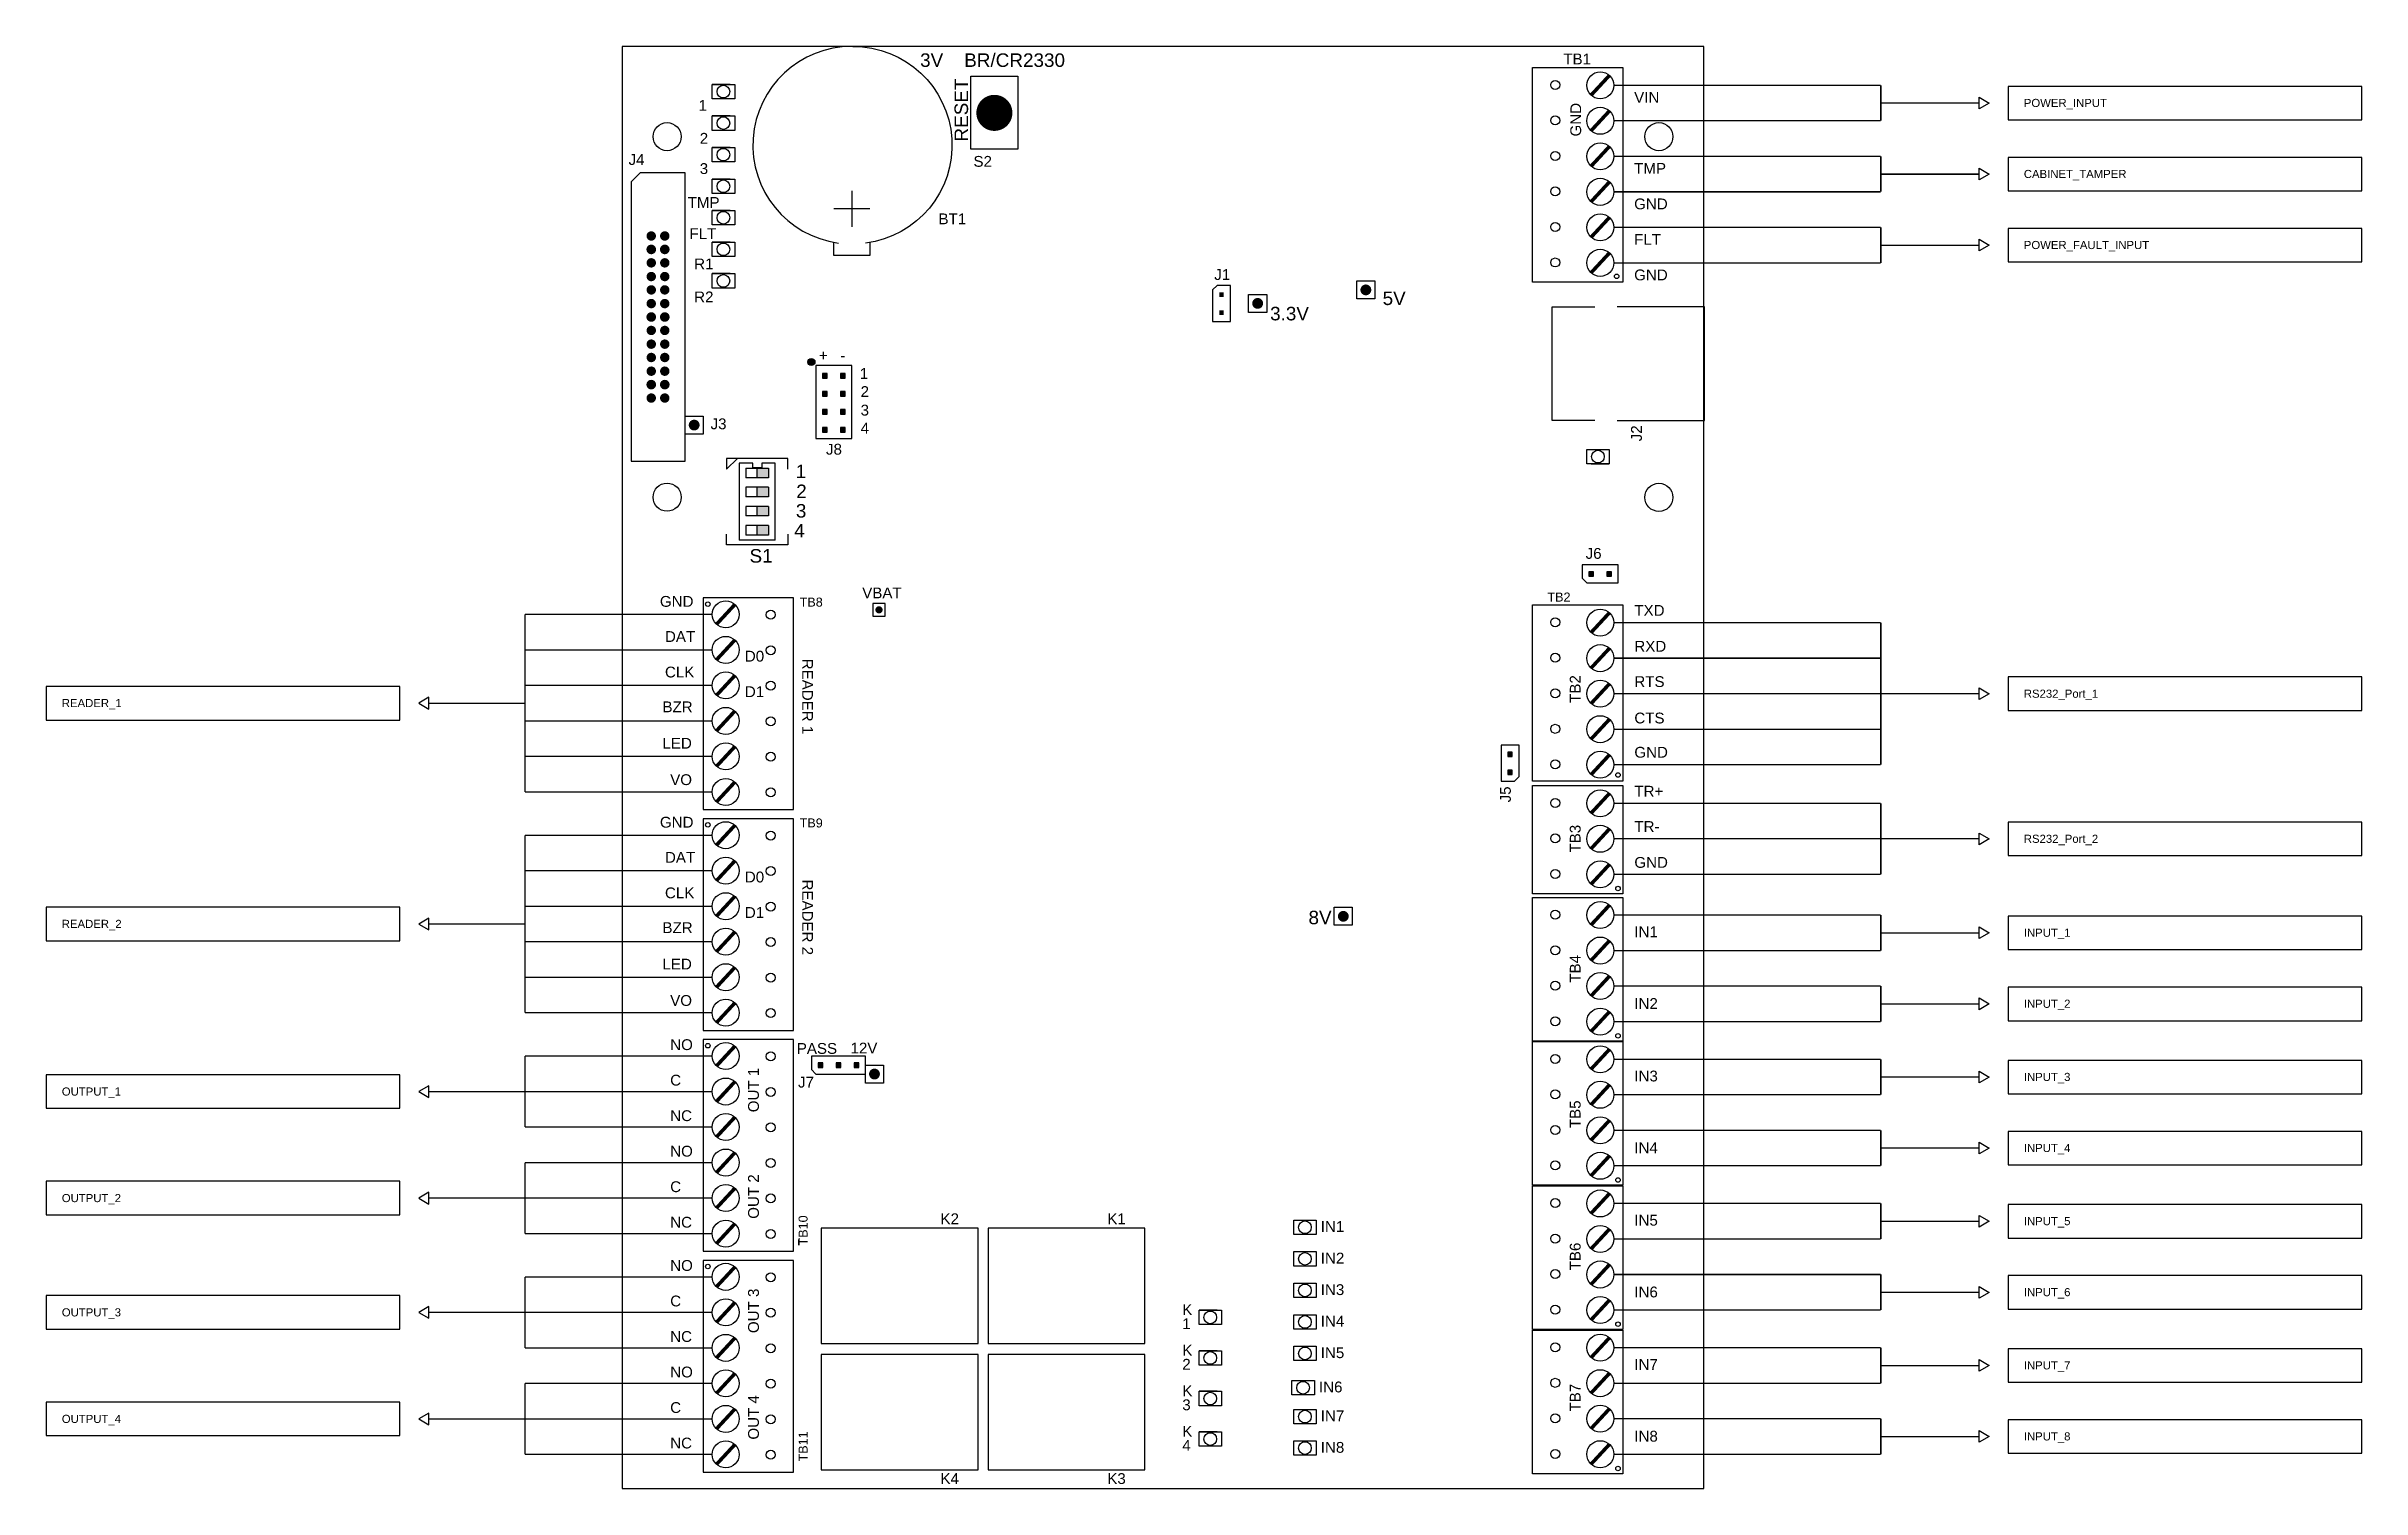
# Model space of a CAD drawing. Header units: millimetres. Extents: x 170672.8 to 170685.7, y 9832.8 to 9840.8.
import ezdxf
from ezdxf.enums import TextEntityAlignment as Align

# ---------------------------------------------------------------- set-up
doc = ezdxf.new("R2010")
doc.units = ezdxf.units.MM
doc.header["$LTSCALE"] = 12.5
doc.header["$MEASUREMENT"] = 0
doc.linetypes.add('HIDDEN', pattern=[0.375, 0.25, -0.125])
doc.layers.add('2', color=7, linetype='Continuous')
doc.styles.add('QCIC', font='arial.ttf')

# ---------------------------------------------------------------- blocks, each defined once
blk = doc.blocks.new('TERMTOP')
at = {"const_width": 0.02}
blk.add_lwpolyline([(-0.051, -0.055), (0.051, 0.055)], dxfattribs=at)
for centre, radius in [((0, 0), 0.075), ((0.25, -0.002), 0.025)]:
    blk.add_circle(centre, radius)
blk = doc.blocks.new('GCM Board')
for points in [[(170679.33, 9839.436), (170679.33, 9839.411), (170679.355, 9839.411), (170679.355, 9839.436)], [(170679.33, 9839.336), (170679.33, 9839.311), (170679.355, 9839.311), (170679.355, 9839.336)], [(170677.13, 9838.986), (170677.13, 9838.961), (170677.155, 9838.961), (170677.155, 9838.986)], [(170677.23, 9838.986), (170677.23, 9838.961), (170677.255, 9838.961), (170677.255, 9838.986)], [(170677.13, 9838.886), (170677.13, 9838.861), (170677.155, 9838.861), (170677.155, 9838.886)], [(170677.13, 9838.786), (170677.13, 9838.761), (170677.155, 9838.761), (170677.155, 9838.786)], [(170677.23, 9838.886), (170677.23, 9838.861), (170677.255, 9838.861), (170677.255, 9838.886)], [(170677.23, 9838.786), (170677.23, 9838.761), (170677.255, 9838.761), (170677.255, 9838.786)], [(170677.13, 9838.686), (170677.13, 9838.661), (170677.155, 9838.661), (170677.155, 9838.686)], [(170677.23, 9838.686), (170677.23, 9838.661), (170677.255, 9838.661), (170677.255, 9838.686)], [(170681.38, 9837.886), (170681.38, 9837.861), (170681.405, 9837.861), (170681.405, 9837.886)], [(170681.48, 9837.886), (170681.48, 9837.861), (170681.505, 9837.861), (170681.505, 9837.886)], [(170680.93, 9836.886), (170680.93, 9836.861), (170680.955, 9836.861), (170680.955, 9836.886)], [(170680.93, 9836.786), (170680.93, 9836.761), (170680.955, 9836.761), (170680.955, 9836.786)], [(170677.106, 9835.137), (170677.131, 9835.137), (170677.131, 9835.162), (170677.106, 9835.162)], [(170677.206, 9835.137), (170677.231, 9835.137), (170677.231, 9835.162), (170677.206, 9835.162)], [(170677.306, 9835.137), (170677.331, 9835.137), (170677.331, 9835.162), (170677.306, 9835.162)]]:
    blk.add_hatch(color=256).paths.add_polyline_path(points)
h = blk.add_hatch(color=256)
h.paths.add_polyline_path([(170676.83, 9838.408), (170676.83, 9838.461), (170676.768, 9838.461), (170676.768, 9838.408)])
h.paths.add_polyline_path([(170676.768, 9838.355), (170676.768, 9838.302), (170676.83, 9838.302), (170676.83, 9838.355)])
h.paths.add_polyline_path([(170676.768, 9838.249), (170676.768, 9838.196), (170676.83, 9838.196), (170676.83, 9838.249)])
h.paths.add_polyline_path([(170676.768, 9838.089), (170676.83, 9838.089), (170676.83, 9838.143), (170676.768, 9838.143)])
for p, q in [((170676.705, 9838.461), (170676.83, 9838.461)), ((170676.705, 9838.461), (170676.705, 9838.408)), ((170676.83, 9838.408), (170676.705, 9838.408)), ((170676.768, 9838.408), (170676.768, 9838.463)), ((170676.83, 9838.461), (170676.83, 9838.408)), ((170676.83, 9838.355), (170676.705, 9838.355)), ((170676.705, 9838.355), (170676.705, 9838.302)), ((170676.83, 9838.302), (170676.705, 9838.302)), ((170676.768, 9838.302), (170676.768, 9838.355)), ((170676.83, 9838.355), (170676.83, 9838.302)), ((170676.83, 9838.249), (170676.705, 9838.249)), ((170676.705, 9838.249), (170676.705, 9838.196)), ((170676.83, 9838.196), (170676.705, 9838.196)), ((170676.83, 9838.143), (170676.705, 9838.143)), ((170676.705, 9838.143), (170676.705, 9838.089)), ((170676.768, 9838.196), (170676.768, 9838.249)), ((170676.768, 9838.089), (170676.768, 9838.143)), ((170676.83, 9838.249), (170676.83, 9838.196)), ((170676.83, 9838.143), (170676.83, 9838.089)), ((170676.83, 9838.089), (170676.705, 9838.089))]:
    blk.add_line(p, q)
for points in [[(170676.018, 9840.8), (170676.018, 9832.8), (170682.018, 9832.8), (170682.018, 9840.8), (170676.018, 9840.8)], [(170676.518, 9840.59), (170676.643, 9840.59), (170676.643, 9840.51), (170676.518, 9840.51)], [(170677.953, 9840.635), (170678.213, 9840.635), (170678.213, 9840.23), (170677.953, 9840.23), (170677.953, 9840.635)], [(170681.068, 9840.683), (170681.568, 9840.683), (170681.568, 9839.493), (170681.068, 9839.493), (170681.068, 9840.683)], [(170685.666, 9840.579), (170683.706, 9840.579), (170683.706, 9840.393), (170685.666, 9840.393)], [(170683.6, 9840.486), (170683.544, 9840.454), (170683.544, 9840.519)], [(170676.518, 9840.415), (170676.643, 9840.415), (170676.643, 9840.335), (170676.518, 9840.335)], [(170676.518, 9840.24), (170676.643, 9840.24), (170676.643, 9840.16), (170676.518, 9840.16)], [(170676.168, 9840.1), (170676.118, 9840.1), (170676.068, 9840.05), (170676.068, 9838.5), (170676.368, 9838.5), (170676.368, 9840.1), (170676.168, 9840.1)], [(170683.6, 9840.092), (170683.544, 9840.06), (170683.544, 9840.125)], [(170685.666, 9840.185), (170683.706, 9840.185), (170683.706, 9839.999), (170685.666, 9839.999)], [(170676.518, 9840.065), (170676.643, 9840.065), (170676.643, 9839.985), (170676.518, 9839.985)], [(170676.518, 9839.89), (170676.643, 9839.89), (170676.643, 9839.81), (170676.518, 9839.81)], [(170676.518, 9839.715), (170676.643, 9839.715), (170676.643, 9839.635), (170676.518, 9839.635)], [(170683.6, 9839.698), (170683.544, 9839.666), (170683.544, 9839.731)], [(170685.666, 9839.791), (170683.706, 9839.791), (170683.706, 9839.605), (170685.666, 9839.605)], [(170676.518, 9839.54), (170676.643, 9839.54), (170676.643, 9839.46), (170676.518, 9839.46)], [(170679.343, 9839.475), (170679.318, 9839.475), (170679.293, 9839.45), (170679.293, 9839.275), (170679.393, 9839.275), (170679.393, 9839.475), (170679.343, 9839.475)], [(170679.593, 9839.425), (170679.593, 9839.325), (170679.493, 9839.325), (170679.493, 9839.425), (170679.593, 9839.425)], [(170680.193, 9839.5), (170680.193, 9839.4), (170680.093, 9839.4), (170680.093, 9839.5), (170680.193, 9839.5)], [(170677.293, 9839.03), (170677.093, 9839.03), (170677.093, 9838.625), (170677.293, 9838.625), (170677.293, 9839.03)], [(170677.155, 9838.986), (170677.13, 9838.986), (170677.13, 9838.961), (170677.155, 9838.961)], [(170677.255, 9838.986), (170677.23, 9838.986), (170677.23, 9838.961), (170677.255, 9838.961)], [(170677.155, 9838.886), (170677.13, 9838.886), (170677.13, 9838.861), (170677.155, 9838.861)], [(170677.155, 9838.786), (170677.13, 9838.786), (170677.13, 9838.761), (170677.155, 9838.761)], [(170677.255, 9838.886), (170677.23, 9838.886), (170677.23, 9838.861), (170677.255, 9838.861)], [(170677.255, 9838.786), (170677.23, 9838.786), (170677.23, 9838.761), (170677.255, 9838.761)], [(170676.468, 9838.75), (170676.468, 9838.65), (170676.368, 9838.65), (170676.368, 9838.75), (170676.468, 9838.75)], [(170677.155, 9838.686), (170677.13, 9838.686), (170677.13, 9838.661), (170677.155, 9838.661)], [(170677.255, 9838.686), (170677.23, 9838.686), (170677.23, 9838.661), (170677.255, 9838.661)], [(170681.368, 9838.565), (170681.493, 9838.565), (170681.493, 9838.485), (170681.368, 9838.485)], [(170681.343, 9837.875), (170681.343, 9837.85), (170681.368, 9837.825), (170681.543, 9837.825), (170681.543, 9837.925), (170681.343, 9837.925), (170681.343, 9837.875)], [(170681.405, 9837.886), (170681.38, 9837.886), (170681.38, 9837.861), (170681.405, 9837.861)], [(170681.505, 9837.886), (170681.48, 9837.886), (170681.48, 9837.861), (170681.505, 9837.861)], [(170676.968, 9837.741), (170676.468, 9837.741), (170676.468, 9836.567), (170676.968, 9836.567)], [(170677.408, 9837.64), (170677.478, 9837.64), (170677.478, 9837.71), (170677.408, 9837.71), (170677.408, 9837.64)], [(170681.569, 9836.725), (170681.068, 9836.725), (170681.068, 9837.702), (170681.569, 9837.702)], [(170674.785, 9837.25), (170672.825, 9837.25), (170672.825, 9837.064), (170674.785, 9837.064)], [(170683.6, 9837.21), (170683.544, 9837.177), (170683.544, 9837.242)], [(170685.666, 9837.303), (170683.706, 9837.303), (170683.706, 9837.117), (170685.666, 9837.117)], [(170674.891, 9837.157), (170674.947, 9837.125), (170674.947, 9837.19)], [(170680.943, 9836.725), (170680.968, 9836.725), (170680.993, 9836.75), (170680.993, 9836.925), (170680.893, 9836.925), (170680.893, 9836.725), (170680.943, 9836.725)], [(170680.955, 9836.886), (170680.93, 9836.886), (170680.93, 9836.861), (170680.955, 9836.861)], [(170680.955, 9836.786), (170680.93, 9836.786), (170680.93, 9836.761), (170680.955, 9836.761)], [(170681.218, 9836.7), (170681.568, 9836.7), (170681.568, 9836.1), (170681.068, 9836.1), (170681.068, 9836.7), (170681.218, 9836.7)], [(170676.968, 9836.516), (170676.468, 9836.516), (170676.468, 9835.342), (170676.968, 9835.342)], [(170685.666, 9836.498), (170683.706, 9836.498), (170683.706, 9836.312), (170685.666, 9836.312)], [(170683.6, 9836.405), (170683.544, 9836.372), (170683.544, 9836.437)], [(170674.785, 9836.025), (170672.825, 9836.025), (170672.825, 9835.839), (170674.785, 9835.839)], [(170674.891, 9835.932), (170674.947, 9835.9), (170674.947, 9835.965)], [(170680.068, 9836.025), (170680.068, 9835.925), (170679.968, 9835.925), (170679.968, 9836.025), (170680.068, 9836.025)], [(170681.068, 9836.08), (170681.568, 9836.08), (170681.568, 9835.283), (170681.068, 9835.283)], [(170685.666, 9835.976), (170683.706, 9835.976), (170683.706, 9835.79), (170685.666, 9835.79)], [(170683.6, 9835.883), (170683.544, 9835.851), (170683.544, 9835.916)], [(170685.666, 9835.582), (170683.706, 9835.582), (170683.706, 9835.396), (170685.666, 9835.396)], [(170683.6, 9835.489), (170683.544, 9835.457), (170683.544, 9835.522)], [(170676.968, 9835.291), (170676.468, 9835.291), (170676.468, 9834.117), (170676.968, 9834.117)], [(170677.068, 9835.15), (170677.068, 9835.125), (170677.093, 9835.1), (170677.368, 9835.1), (170677.368, 9835.2), (170677.068, 9835.2), (170677.068, 9835.15)], [(170681.068, 9835.28), (170681.568, 9835.28), (170681.568, 9834.483), (170681.068, 9834.483)], [(170674.785, 9835.096), (170672.825, 9835.096), (170672.825, 9834.91), (170674.785, 9834.91)], [(170677.106, 9835.162), (170677.106, 9835.137), (170677.131, 9835.137), (170677.131, 9835.162)], [(170677.206, 9835.162), (170677.206, 9835.137), (170677.231, 9835.137), (170677.231, 9835.162)], [(170677.306, 9835.162), (170677.306, 9835.137), (170677.331, 9835.137), (170677.331, 9835.162)], [(170677.468, 9835.15), (170677.468, 9835.05), (170677.368, 9835.05), (170677.368, 9835.15), (170677.468, 9835.15)], [(170683.6, 9835.083), (170683.544, 9835.051), (170683.544, 9835.116)], [(170685.666, 9835.176), (170683.706, 9835.176), (170683.706, 9834.99), (170685.666, 9834.99)], [(170674.891, 9835.003), (170674.947, 9834.97), (170674.947, 9835.035)], [(170683.6, 9834.689), (170683.544, 9834.657), (170683.544, 9834.722)], [(170685.666, 9834.782), (170683.706, 9834.782), (170683.706, 9834.596), (170685.666, 9834.596)], [(170674.785, 9834.505), (170672.825, 9834.505), (170672.825, 9834.319), (170674.785, 9834.319)], [(170674.891, 9834.412), (170674.947, 9834.379), (170674.947, 9834.444)], [(170681.068, 9834.48), (170681.568, 9834.48), (170681.568, 9833.683), (170681.068, 9833.683)], [(170679.743, 9834.29), (170679.868, 9834.29), (170679.868, 9834.21), (170679.743, 9834.21)], [(170683.6, 9834.283), (170683.544, 9834.251), (170683.544, 9834.316)], [(170685.666, 9834.376), (170683.706, 9834.376), (170683.706, 9834.19), (170685.666, 9834.19)], [(170677.993, 9833.925), (170677.993, 9834.245), (170677.123, 9834.245), (170677.123, 9833.605), (170677.993, 9833.605), (170677.993, 9833.925)], [(170678.918, 9833.925), (170678.918, 9834.245), (170678.048, 9834.245), (170678.048, 9833.605), (170678.918, 9833.605), (170678.918, 9833.925)], [(170676.968, 9834.066), (170676.468, 9834.066), (170676.468, 9832.892), (170676.968, 9832.892)], [(170679.743, 9834.115), (170679.868, 9834.115), (170679.868, 9834.035), (170679.743, 9834.035)], [(170679.743, 9833.94), (170679.868, 9833.94), (170679.868, 9833.86), (170679.743, 9833.86)], [(170683.6, 9833.889), (170683.544, 9833.857), (170683.544, 9833.922)], [(170685.666, 9833.982), (170683.706, 9833.982), (170683.706, 9833.796), (170685.666, 9833.796)], [(170674.785, 9833.871), (170672.825, 9833.871), (170672.825, 9833.685), (170674.785, 9833.685)], [(170674.891, 9833.778), (170674.947, 9833.745), (170674.947, 9833.81)], [(170679.218, 9833.79), (170679.343, 9833.79), (170679.343, 9833.71), (170679.218, 9833.71)], [(170679.743, 9833.765), (170679.868, 9833.765), (170679.868, 9833.685), (170679.743, 9833.685)], [(170681.068, 9833.68), (170681.568, 9833.68), (170681.568, 9832.883), (170681.068, 9832.883)], [(170677.993, 9833.225), (170677.993, 9833.545), (170677.123, 9833.545), (170677.123, 9832.905), (170677.993, 9832.905), (170677.993, 9833.225)], [(170678.918, 9833.225), (170678.918, 9833.545), (170678.048, 9833.545), (170678.048, 9832.905), (170678.918, 9832.905), (170678.918, 9833.225)], [(170679.218, 9833.565), (170679.343, 9833.565), (170679.343, 9833.485), (170679.218, 9833.485)], [(170679.743, 9833.59), (170679.868, 9833.59), (170679.868, 9833.51), (170679.743, 9833.51)], [(170685.666, 9833.576), (170683.706, 9833.576), (170683.706, 9833.39), (170685.666, 9833.39)], [(170679.733, 9833.4), (170679.858, 9833.4), (170679.858, 9833.32), (170679.733, 9833.32)], [(170683.6, 9833.483), (170683.544, 9833.451), (170683.544, 9833.516)], [(170674.785, 9833.28), (170672.825, 9833.28), (170672.825, 9833.094), (170674.785, 9833.094)], [(170679.218, 9833.34), (170679.343, 9833.34), (170679.343, 9833.26), (170679.218, 9833.26)], [(170674.891, 9833.187), (170674.947, 9833.154), (170674.947, 9833.219)], [(170679.743, 9833.24), (170679.868, 9833.24), (170679.868, 9833.16), (170679.743, 9833.16)], [(170685.666, 9833.182), (170683.706, 9833.182), (170683.706, 9832.996), (170685.666, 9832.996)], [(170679.218, 9833.115), (170679.343, 9833.115), (170679.343, 9833.035), (170679.218, 9833.035)], [(170679.743, 9833.065), (170679.868, 9833.065), (170679.868, 9832.985), (170679.743, 9832.985)], [(170683.6, 9833.089), (170683.544, 9833.057), (170683.544, 9833.122)]]:
    blk.add_lwpolyline(points, close=True)
for points in [[(170677.293, 9840.8, 0.937034), (170677.218, 9839.71)], [(170677.298, 9840.8, -0.943013), (170677.368, 9839.71)]]:
    blk.add_lwpolyline(points, format="xyb")
for points in [[(170676.618, 9840.59), (170676.518, 9840.59)], [(170676.618, 9840.51), (170676.518, 9840.51)], [(170676.618, 9840.415), (170676.518, 9840.415)], [(170676.618, 9840.335), (170676.518, 9840.335)], [(170676.618, 9840.24), (170676.518, 9840.24)], [(170676.618, 9840.16), (170676.518, 9840.16)], [(170676.618, 9840.065), (170676.518, 9840.065)], [(170676.618, 9839.985), (170676.518, 9839.985)], [(170677.293, 9840), (170677.293, 9839.975)], [(170677.293, 9839.975), (170677.293, 9839.8)], [(170676.618, 9839.89), (170676.518, 9839.89)], [(170676.618, 9839.81), (170676.518, 9839.81)], [(170677.393, 9839.9), (170677.193, 9839.9)], [(170676.618, 9839.715), (170676.518, 9839.715)], [(170677.393, 9839.715), (170677.393, 9839.64), (170677.193, 9839.64), (170677.193, 9839.715)], [(170676.618, 9839.635), (170676.518, 9839.635)], [(170676.618, 9839.54), (170676.518, 9839.54)], [(170676.618, 9839.46), (170676.518, 9839.46)], [(170681.412, 9838.726), (170681.177, 9838.726), (170681.177, 9839.356), (170681.412, 9839.356)], [(170681.537, 9838.726), (170682.022, 9838.726), (170682.022, 9839.356), (170681.537, 9839.356)], [(170681.393, 9838.565), (170681.493, 9838.565)], [(170676.938, 9838.455), (170676.938, 9838.515), (170676.598, 9838.515), (170676.598, 9838.455)], [(170676.658, 9838.515), (170676.598, 9838.455)], [(170676.868, 9838.062), (170676.868, 9838.488), (170676.793, 9838.488), (170676.793, 9838.463), (170676.743, 9838.463), (170676.743, 9838.488), (170676.668, 9838.488), (170676.668, 9838.062)], [(170681.393, 9838.485), (170681.493, 9838.485)], [(170676.938, 9838.095), (170676.938, 9838.035), (170676.598, 9838.035), (170676.598, 9838.095)], [(170676.868, 9838.062), (170676.668, 9838.062)], [(170676.998, 9834.15), (170676.998, 9834.183)], [(170679.318, 9833.79), (170679.218, 9833.79)], [(170679.318, 9833.79), (170679.218, 9833.79)], [(170679.318, 9833.71), (170679.218, 9833.71)], [(170679.318, 9833.71), (170679.218, 9833.71)], [(170679.318, 9833.565), (170679.218, 9833.565)], [(170679.318, 9833.565), (170679.218, 9833.565)], [(170679.318, 9833.485), (170679.218, 9833.485)], [(170679.318, 9833.485), (170679.218, 9833.485)], [(170679.318, 9833.34), (170679.218, 9833.34)], [(170679.318, 9833.34), (170679.218, 9833.34)], [(170679.318, 9833.26), (170679.218, 9833.26)], [(170679.318, 9833.26), (170679.218, 9833.26)], [(170679.318, 9833.115), (170679.218, 9833.115)], [(170679.318, 9833.115), (170679.218, 9833.115)], [(170679.318, 9833.035), (170679.218, 9833.035)], [(170679.318, 9833.035), (170679.218, 9833.035)]]:
    blk.add_lwpolyline(points)
at = {"linetype": 'HIDDEN', "const_width": 0.0075}
for points in [[(170681.518, 9840.585), (170682.999, 9840.585)], [(170682.999, 9840.585), (170682.999, 9840.388)], [(170682.999, 9840.486), (170683.544, 9840.486)], [(170681.518, 9840.388), (170682.999, 9840.388)], [(170681.518, 9840.191), (170682.999, 9840.191)], [(170682.999, 9840.191), (170682.999, 9839.994)], [(170682.999, 9840.092), (170683.544, 9840.092)], [(170681.518, 9839.994), (170682.999, 9839.994)], [(170681.518, 9839.797), (170682.999, 9839.797)], [(170682.999, 9839.797), (170682.999, 9839.6)], [(170682.999, 9839.698), (170683.544, 9839.698)], [(170681.518, 9839.6), (170682.999, 9839.6)], [(170676.518, 9837.65), (170675.479, 9837.65)], [(170675.479, 9837.65), (170675.479, 9836.665)], [(170681.518, 9837.604), (170682.999, 9837.604)], [(170682.999, 9836.816), (170682.999, 9837.604)], [(170676.518, 9837.453), (170675.479, 9837.453)], [(170681.518, 9837.407), (170682.999, 9837.407)], [(170676.518, 9837.256), (170675.479, 9837.256)], [(170675.479, 9837.157), (170674.947, 9837.157)], [(170681.518, 9837.21), (170683.544, 9837.21)], [(170676.518, 9837.059), (170675.479, 9837.059)], [(170681.518, 9837.013), (170682.999, 9837.013)], [(170676.518, 9836.862), (170675.479, 9836.862)], [(170681.518, 9836.816), (170682.999, 9836.816)], [(170676.518, 9836.665), (170675.479, 9836.665)], [(170681.518, 9836.602), (170682.999, 9836.602)], [(170682.999, 9836.208), (170682.999, 9836.602)], [(170676.518, 9836.425), (170675.479, 9836.425)], [(170675.479, 9836.425), (170675.479, 9835.44)], [(170681.518, 9836.405), (170683.544, 9836.405)], [(170676.518, 9836.228), (170675.479, 9836.228)], [(170681.518, 9836.208), (170682.999, 9836.208)], [(170676.518, 9836.031), (170675.479, 9836.031)], [(170681.518, 9835.982), (170682.999, 9835.982)], [(170682.999, 9835.785), (170682.999, 9835.982)], [(170675.479, 9835.932), (170674.947, 9835.932)], [(170676.518, 9835.834), (170675.479, 9835.834)], [(170682.999, 9835.883), (170683.544, 9835.883)], [(170681.518, 9835.785), (170682.999, 9835.785)], [(170676.518, 9835.637), (170675.479, 9835.637)], [(170681.518, 9835.588), (170682.999, 9835.588)], [(170682.999, 9835.391), (170682.999, 9835.588)], [(170676.518, 9835.44), (170675.479, 9835.44)], [(170682.999, 9835.489), (170683.544, 9835.489)], [(170681.518, 9835.391), (170682.999, 9835.391)], [(170676.518, 9835.2), (170675.479, 9835.2)], [(170675.479, 9835.2), (170675.479, 9834.806)], [(170681.518, 9835.182), (170682.999, 9835.182)], [(170682.999, 9834.985), (170682.999, 9835.182)], [(170682.999, 9835.083), (170683.544, 9835.083)], [(170676.518, 9835.003), (170674.947, 9835.003)], [(170681.518, 9834.985), (170682.999, 9834.985)], [(170676.518, 9834.806), (170675.479, 9834.806)], [(170681.518, 9834.788), (170682.999, 9834.788)], [(170682.999, 9834.591), (170682.999, 9834.788)], [(170682.999, 9834.689), (170683.544, 9834.689)], [(170676.518, 9834.609), (170675.479, 9834.609)], [(170675.479, 9834.609), (170675.479, 9834.215)], [(170681.518, 9834.591), (170682.999, 9834.591)], [(170676.518, 9834.412), (170674.947, 9834.412)], [(170681.518, 9834.382), (170682.999, 9834.382)], [(170682.999, 9834.185), (170682.999, 9834.382)], [(170682.999, 9834.283), (170683.544, 9834.283)], [(170676.518, 9834.215), (170675.479, 9834.215)], [(170681.518, 9834.185), (170682.999, 9834.185)], [(170676.518, 9833.975), (170675.479, 9833.975)], [(170675.479, 9833.975), (170675.479, 9833.581)], [(170681.518, 9833.988), (170682.999, 9833.988)], [(170682.999, 9833.791), (170682.999, 9833.988)], [(170676.518, 9833.778), (170674.947, 9833.778)], [(170681.518, 9833.791), (170682.999, 9833.791)], [(170682.999, 9833.889), (170683.544, 9833.889)], [(170676.518, 9833.581), (170675.479, 9833.581)], [(170681.518, 9833.582), (170682.999, 9833.582)], [(170682.999, 9833.385), (170682.999, 9833.582)], [(170681.518, 9833.385), (170682.999, 9833.385)], [(170682.999, 9833.483), (170683.544, 9833.483)], [(170676.518, 9833.384), (170675.479, 9833.384)], [(170675.479, 9833.384), (170675.479, 9832.99)], [(170676.518, 9833.187), (170674.947, 9833.187)], [(170681.518, 9833.188), (170682.999, 9833.188)], [(170682.999, 9833.188), (170682.999, 9832.991)], [(170682.999, 9833.089), (170683.544, 9833.089)], [(170676.518, 9832.99), (170675.479, 9832.99)], [(170681.518, 9832.991), (170682.999, 9832.991)]]:
    blk.add_lwpolyline(points, dxfattribs=at)
for points, const_width in [([(170678.033, 9840.432, 1), (170678.133, 9840.432, 1)], 0.1), ([(170676.18, 9839.736, 1), (170676.18, 9839.762, 1)], 0.0262), ([(170676.18, 9839.661, 1), (170676.18, 9839.688, 1)], 0.0262), ([(170676.255, 9839.736, 1), (170676.255, 9839.762, 1)], 0.0262), ([(170676.255, 9839.661, 1), (170676.255, 9839.688, 1)], 0.0262), ([(170676.18, 9839.587, 1), (170676.18, 9839.613, 1)], 0.0262), ([(170676.255, 9839.587, 1), (170676.255, 9839.613, 1)], 0.0262), ([(170676.18, 9839.511, 1), (170676.18, 9839.537, 1)], 0.0262), ([(170676.18, 9839.437, 1), (170676.18, 9839.463, 1)], 0.0262), ([(170676.255, 9839.511, 1), (170676.255, 9839.537, 1)], 0.0262), ([(170676.255, 9839.437, 1), (170676.255, 9839.463, 1)], 0.0262), ([(170680.128, 9839.45, 1), (170680.158, 9839.45, 1)], 0.03), ([(170676.18, 9839.361, 1), (170676.18, 9839.387, 1)], 0.0262), ([(170676.18, 9839.286, 1), (170676.18, 9839.313, 1)], 0.0262), ([(170676.255, 9839.361, 1), (170676.255, 9839.387, 1)], 0.0262), ([(170676.255, 9839.286, 1), (170676.255, 9839.313, 1)], 0.0262), ([(170679.528, 9839.375, 1), (170679.558, 9839.375, 1)], 0.03), ([(170676.18, 9839.212, 1), (170676.18, 9839.238, 1)], 0.0262), ([(170676.18, 9839.136, 1), (170676.18, 9839.162, 1)], 0.0262), ([(170676.255, 9839.212, 1), (170676.255, 9839.238, 1)], 0.0262), ([(170676.255, 9839.136, 1), (170676.255, 9839.162, 1)], 0.0262), ([(170676.18, 9839.062, 1), (170676.18, 9839.088, 1)], 0.0262), ([(170676.255, 9839.062, 1), (170676.255, 9839.088, 1)], 0.0262), ([(170677.068, 9839.06, 1), (170677.068, 9839.04, 1)], 0.02), ([(170676.18, 9838.986, 1), (170676.18, 9839.012, 1)], 0.0262), ([(170676.18, 9838.911, 1), (170676.18, 9838.938, 1)], 0.0262), ([(170676.255, 9838.986, 1), (170676.255, 9839.012, 1)], 0.0262), ([(170676.255, 9838.911, 1), (170676.255, 9838.938, 1)], 0.0262), ([(170676.18, 9838.837, 1), (170676.18, 9838.863, 1)], 0.0262), ([(170676.255, 9838.837, 1), (170676.255, 9838.863, 1)], 0.0262), ([(170676.403, 9838.7, 1), (170676.433, 9838.7, 1)], 0.03), ([(170677.433, 9837.675, 1), (170677.453, 9837.675, 1)], 0.02), ([(170680.003, 9835.975, 1), (170680.033, 9835.975, 1)], 0.03), ([(170677.403, 9835.1, 1), (170677.433, 9835.1, 1)], 0.03)]:
    blk.add_lwpolyline(points, format="xyb", close=True, dxfattribs=dict(const_width=const_width))
for centre, radius in [((170676.58, 9840.55), 0.035), ((170676.268, 9840.3), 0.078), ((170676.58, 9840.375), 0.035), ((170681.768, 9840.3), 0.078), ((170676.58, 9840.2), 0.035), ((170676.58, 9840.025), 0.035), ((170676.58, 9839.85), 0.035), ((170676.58, 9839.675), 0.035), ((170676.58, 9839.5), 0.035), ((170681.534, 9839.525), 0.0125), ((170677.068, 9839.05), 0.02), ((170681.43, 9838.525), 0.035), ((170676.268, 9838.3), 0.078), ((170681.768, 9838.299), 0.078), ((170676.494, 9837.707), 0.0125), ((170681.541, 9836.759), 0.0125), ((170676.494, 9836.482), 0.0125), ((170681.541, 9836.129), 0.0125), ((170681.541, 9835.312), 0.0125), ((170676.494, 9835.257), 0.0125), ((170681.541, 9834.512), 0.0125), ((170679.805, 9834.25), 0.035), ((170676.494, 9834.032), 0.0125), ((170679.805, 9834.075), 0.035), ((170679.805, 9833.9), 0.035), ((170679.28, 9833.75), 0.035), ((170679.805, 9833.725), 0.035), ((170681.541, 9833.712), 0.0125), ((170679.28, 9833.525), 0.035), ((170679.805, 9833.55), 0.035), ((170679.795, 9833.36), 0.035), ((170679.28, 9833.3), 0.035), ((170679.805, 9833.2), 0.035), ((170679.28, 9833.075), 0.035), ((170679.805, 9833.025), 0.035), ((170681.541, 9832.912), 0.0125)]:
    blk.add_circle(centre, radius)
at = {"layer": '2', "rotation": 180}
for p in [(170681.443, 9840.585), (170681.443, 9840.388), (170681.443, 9840.191), (170681.443, 9839.994), (170681.443, 9839.797), (170681.443, 9839.6), (170681.443, 9837.604), (170681.443, 9837.407), (170681.443, 9837.21), (170681.443, 9837.013), (170681.443, 9836.816), (170681.443, 9836.602), (170681.443, 9836.405), (170681.443, 9836.208), (170681.443, 9835.982), (170681.443, 9835.785), (170681.443, 9835.588), (170681.443, 9835.391), (170681.443, 9835.182), (170681.443, 9834.985), (170681.443, 9834.788), (170681.443, 9834.591), (170681.443, 9834.382), (170681.443, 9834.185), (170681.443, 9833.988), (170681.443, 9833.791), (170681.443, 9833.582), (170681.443, 9833.385), (170681.443, 9833.188), (170681.443, 9832.991)]:
    blk.add_blockref('TERMTOP', p, dxfattribs=at)
at = {"layer": '2'}
for p in [(170676.593, 9837.65), (170676.593, 9837.453), (170676.593, 9837.256), (170676.593, 9837.059), (170676.593, 9836.862), (170676.593, 9836.665), (170676.593, 9836.425), (170676.593, 9836.228), (170676.593, 9836.031), (170676.593, 9835.834), (170676.593, 9835.637), (170676.593, 9835.44), (170676.593, 9835.2), (170676.593, 9835.003), (170676.593, 9834.806), (170676.593, 9834.609), (170676.593, 9834.412), (170676.593, 9834.215), (170676.593, 9833.975), (170676.593, 9833.778), (170676.593, 9833.581), (170676.593, 9833.384), (170676.593, 9833.187), (170676.593, 9832.99)]:
    blk.add_blockref('TERMTOP', p, dxfattribs=at)
at = {"style": 'QCIC'}
for s, height, p in [('3V    BR/CR2330', 0.075, (170677.671, 9840.687)), ('TB1', 0.06, (170681.238, 9840.701)), ('1', 0.06, (170676.443, 9840.444)), ('VIN', 0.06, (170681.631, 9840.488)), ('J4', 0.06, (170676.054, 9840.143)), ('2', 0.06, (170676.449, 9840.261)), ('3', 0.06, (170676.449, 9840.093)), ('S2', 0.06, (170677.967, 9840.133)), ('TMP', 0.06, (170681.631, 9840.094)), ('TMP', 0.06, (170676.382, 9839.905)), ('GND', 0.06, (170681.631, 9839.897)), ('BT1', 0.06, (170677.773, 9839.814)), ('FLT', 0.06, (170676.392, 9839.732)), ('FLT', 0.06, (170681.631, 9839.7)), ('R1', 0.06, (170676.418, 9839.564)), ('J1', 0.06, (170679.302, 9839.505)), ('GND', 0.06, (170681.631, 9839.503)), ('R2', 0.06, (170676.418, 9839.381)), ('5V', 0.075, (170680.236, 9839.366)), ('3.3V', 0.075, (170679.612, 9839.281)), ('+', 0.06, (170677.11, 9839.057)), ('-', 0.06, (170677.229, 9839.057)), ('1', 0.06, (170677.336, 9838.956)), ('2', 0.06, (170677.341, 9838.856)), ('3', 0.06, (170677.341, 9838.753)), ('J3', 0.06, (170676.509, 9838.677)), ('4', 0.06, (170677.341, 9838.653)), ('J8', 0.06, (170677.149, 9838.536)), ('1', 0.075, (170676.981, 9838.406)), ('2', 0.075, (170676.984, 9838.295)), ('4', 0.075, (170676.973, 9838.077)), ('3', 0.075, (170676.982, 9838.187)), ('S1', 0.075, (170676.725, 9837.937)), ('J6', 0.06, (170681.362, 9837.958)), ('VBAT', 0.06, (170677.35, 9837.739)), ('TB2', 0.05, (170681.15, 9837.721)), ('GND', 0.06, (170676.228, 9837.692)), ('TB8', 0.05, (170677.003, 9837.693)), ('TXD', 0.06, (170681.632, 9837.642)), ('DAT', 0.06, (170676.256, 9837.497)), ('RXD', 0.06, (170681.632, 9837.443)), ('D0', 0.06, (170676.699, 9837.388)), ('CLK', 0.06, (170676.256, 9837.3)), ('D1', 0.06, (170676.699, 9837.191)), ('RTS', 0.06, (170681.632, 9837.247)), ('BZR', 0.06, (170676.242, 9837.107)), ('CTS', 0.06, (170681.632, 9837.045)), ('LED', 0.06, (170676.242, 9836.905)), ('GND', 0.06, (170681.632, 9836.855)), ('VO', 0.06, (170676.285, 9836.703)), ('TR+', 0.06, (170681.632, 9836.639)), ('GND', 0.06, (170676.228, 9836.467)), ('TB9', 0.05, (170677.003, 9836.468)), ('TR-', 0.06, (170681.632, 9836.443)), ('DAT', 0.06, (170676.256, 9836.272)), ('D0', 0.06, (170676.699, 9836.163)), ('GND', 0.06, (170681.632, 9836.244)), ('CLK', 0.06, (170676.256, 9836.075)), ('D1', 0.06, (170676.699, 9835.966)), ('8V', 0.075, (170679.825, 9835.931)), ('BZR', 0.06, (170676.242, 9835.882)), ('IN1', 0.06, (170681.632, 9835.859)), ('LED', 0.06, (170676.242, 9835.68)), ('VO', 0.06, (170676.285, 9835.478)), ('IN2', 0.06, (170681.632, 9835.461)), ('NO', 0.06, (170676.285, 9835.233)), ('PASS', 0.06, (170676.987, 9835.212)), ('12V', 0.06, (170677.285, 9835.214)), ('C', 0.06, (170676.285, 9835.036)), ('J7', 0.06, (170676.994, 9835.025)), ('IN3', 0.06, (170681.632, 9835.059)), ('NC', 0.06, (170676.285, 9834.839)), ('NO', 0.06, (170676.285, 9834.642)), ('IN4', 0.06, (170681.632, 9834.661)), ('C', 0.06, (170676.285, 9834.445)), ('NC', 0.06, (170676.285, 9834.248)), ('K2', 0.06, (170677.784, 9834.267)), ('K1', 0.06, (170678.709, 9834.267)), ('IN5', 0.06, (170681.632, 9834.259)), ('IN1', 0.06, (170679.893, 9834.224)), ('NO', 0.06, (170676.285, 9834.008)), ('IN2', 0.06, (170679.893, 9834.049)), ('IN3', 0.06, (170679.893, 9833.874)), ('IN6', 0.06, (170681.632, 9833.861)), ('C', 0.06, (170676.285, 9833.811)), ('K', 0.06, (170679.125, 9833.763)), ('NC', 0.06, (170676.285, 9833.614)), ('1', 0.06, (170679.125, 9833.685)), ('IN4', 0.06, (170679.893, 9833.699)), ('2', 0.06, (170679.125, 9833.46)), ('K', 0.06, (170679.125, 9833.538)), ('IN5', 0.06, (170679.893, 9833.524)), ('IN7', 0.06, (170681.632, 9833.459)), ('NO', 0.06, (170676.285, 9833.417)), ('IN6', 0.06, (170679.883, 9833.334)), ('C', 0.06, (170676.285, 9833.22)), ('3', 0.06, (170679.125, 9833.235)), ('K', 0.06, (170679.125, 9833.313)), ('K', 0.06, (170679.125, 9833.088)), ('IN7', 0.06, (170679.893, 9833.174)), ('NC', 0.06, (170676.285, 9833.023)), ('4', 0.06, (170679.125, 9833.01)), ('IN8', 0.06, (170679.893, 9832.999)), ('IN8', 0.06, (170681.632, 9833.061)), ('K4', 0.06, (170677.784, 9832.826)), ('K3', 0.06, (170678.709, 9832.826))]:
    blk.add_text(s, height=height, dxfattribs=at).set_placement(p)
for s, height, rotation, p in [('RESET', 0.075, 90, (170677.937, 9840.273)), ('GND', 0.06, 90, (170681.337, 9840.301)), ('J2', 0.06, 90, (170681.674, 9838.61)), ('READER 1', 0.06, 270, (170677.017, 9837.404)), ('TB2', 0.06, 90, (170681.334, 9837.159)), ('J5', 0.06, 90, (170680.947, 9836.607)), ('TB3', 0.06, 90, (170681.334, 9836.329)), ('READER 2', 0.06, 270, (170677.017, 9836.179)), ('TB4', 0.06, 90, (170681.334, 9835.607)), ('OUT 1', 0.06, 90, (170676.777, 9834.888)), ('TB5', 0.06, 90, (170681.334, 9834.8)), ('OUT 2', 0.06, 90, (170676.777, 9834.297)), ('TB10', 0.05, 90, (170677.047, 9834.149)), ('TB6', 0.06, 90, (170681.334, 9834.011)), ('OUT 3', 0.06, 90, (170676.777, 9833.663)), ('OUT 4', 0.06, 90, (170676.777, 9833.072)), ('TB7', 0.06, 90, (170681.334, 9833.228)), ('TB11', 0.05, 90, (170677.047, 9832.951))]:
    blk.add_text(s, height=height, rotation=rotation, dxfattribs=at).set_placement(p)
for tag, p in [('POWER_INPUT', (170683.792, 9840.487)), ('CABINET_TAMPER', (170683.792, 9840.093)), ('POWER_FAULT_INPUT', (170683.792, 9839.699)), ('READER_1', (170672.911, 9837.158)), ('RS232_PORT_1', (170683.792, 9837.21)), ('RS232_PORT_2', (170683.792, 9836.405)), ('READER_2', (170672.911, 9835.933)), ('INPUT_1', (170683.792, 9835.884)), ('INPUT_2', (170683.792, 9835.49)), ('INPUT_3', (170683.792, 9835.084)), ('OUTPUT_1', (170672.911, 9835.003)), ('INPUT_4', (170683.792, 9834.69)), ('OUTPUT_2', (170672.911, 9834.412)), ('INPUT_5', (170683.792, 9834.284)), ('INPUT_6', (170683.792, 9833.89)), ('OUTPUT_3', (170672.911, 9833.778)), ('INPUT_7', (170683.792, 9833.484)), ('OUTPUT_4', (170672.911, 9833.187)), ('INPUT_8', (170683.792, 9833.09))]:
    blk.add_attdef(tag, text='', height=0.045, dxfattribs=at).set_placement(p, align=Align.MIDDLE_LEFT)

msp = doc.modelspace()

# ---------------------------------------------------------------- block references
msp.add_blockref('GCM Board', (0, 0)).add_auto_attribs({'INPUT_8': 'INPUT_8', 'INPUT_7': 'INPUT_7', 'INPUT_6': 'INPUT_6', 'INPUT_5': 'INPUT_5', 'INPUT_4': 'INPUT_4', 'INPUT_3': 'INPUT_3', 'INPUT_2': 'INPUT_2', 'POWER_FAULT_INPUT': 'POWER_FAULT_INPUT', 'POWER_INPUT': 'POWER_INPUT', 'READER_1': 'READER_1', 'READER_2': 'READER_2', 'OUTPUT_4': 'OUTPUT_4', 'OUTPUT_3': 'OUTPUT_3', 'OUTPUT_2': 'OUTPUT_2', 'OUTPUT_1': 'OUTPUT_1', 'INPUT_1': 'INPUT_1', 'RS232_PORT_2': 'RS232_Port_2', 'RS232_PORT_1': 'RS232_Port_1', 'CABINET_TAMPER': 'CABINET_TAMPER'})

doc.saveas('drawing.dxf')
